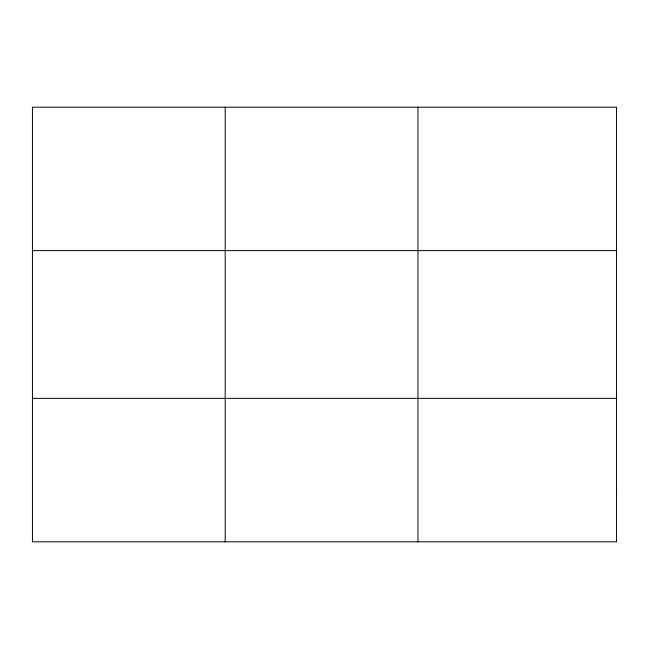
<?xml version="1.0" encoding="UTF-8"?>
<svg xmlns="http://www.w3.org/2000/svg" width="649" height="649" viewBox="0 0 649 649"><rect width="100%" height="100%" fill="white"/><g stroke="black" fill="none" stroke-linecap="round" stroke-linejoin="round"><path stroke-width="0.97" d="M225.203 107.19L225.203 541.81M417.956 107.19L417.956 541.81M32.45 250.619L616.55 250.619M32.45 398.381L616.55 398.381M616.55 494.003L616.55 541.81L32.45 541.81L32.45 107.19L616.55 107.19L616.55 494.003"/></g></svg>
